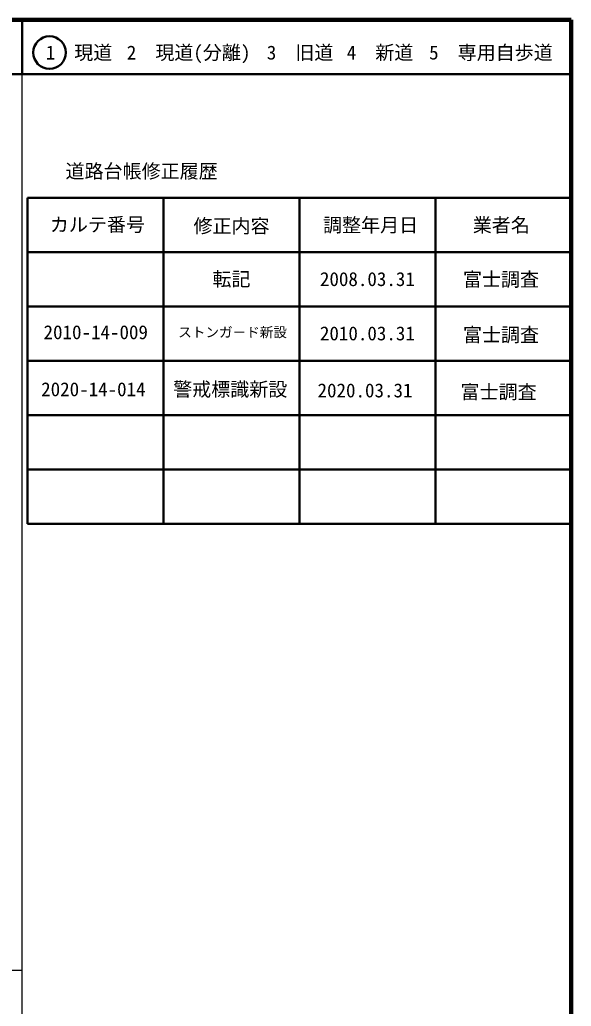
# Model space of a CAD drawing. Units: millimetres on the paper, enlarged 1000 times. Extents: x 40000 to 680000, y 20000 to 380000.
# Drawn here: x 578553 to 680000, y 198357 to 380000 of the extents above; entities that cross this region are included whole.
import ezdxf
from ezdxf.enums import TextEntityAlignment as Align

# ---------------------------------------------------------------- set-up
doc = ezdxf.new("R2010")
doc.units = ezdxf.units.MM
doc.header["$LTSCALE"] = 1000
for name, color, linetype, lineweight in [('M-TTL', 7, 'Continuous', 13), ('M-TTL-BAND', 7, 'Continuous', 25), ('M-TTL-FRAM', 7, 'Continuous', 13), ('M-TTL-LINE', 7, 'Continuous', 13), ('M-TTL-TXT', 7, 'Continuous', 13)]:
    doc.layers.add(name, color=color, linetype=linetype, lineweight=lineweight)
doc.styles.add('ＭＳ ゴシック', font='')
doc.styles.get('ＭＳ ゴシック').set_extended_font_data('MS Gothic')

msp = doc.modelspace()

# ---------------------------------------------------------------- linework, layer by layer
at = {"layer": 'M-TTL', "color": 2, "lineweight": 140}
for p, q in [((680000, 380000), (40000, 380000)), ((680000, 20000), (680000, 380000))]:
    msp.add_line(p, q, dxfattribs=at)
at = {"layer": 'M-TTL-BAND'}
for p, q in [((579000, 20000), (579000, 370000)), ((40000, 205000), (579000, 205000))]:
    msp.add_line(p, q, dxfattribs=at)
at = {"layer": 'M-TTL-FRAM', "color": 2, "lineweight": 50}
for p, q in [((580000, 347197), (580000, 287197)), ((580000, 347197), (680000, 347197)), ((580000, 287197), (680000, 287197))]:
    msp.add_line(p, q, dxfattribs=at)
at = {"layer": 'M-TTL-LINE', "lineweight": 50}
for p, q in [((579000, 380000), (579000, 370000)), ((40000, 370000), (680000, 370000)), ((605000, 347197), (605000, 287197)), ((630000, 347197), (630000, 287197)), ((655000, 347197), (655000, 287197)), ((580000, 337197), (680000, 337197)), ((580000, 327197), (680000, 327197)), ((580000, 317197), (680000, 317197)), ((580000, 307197), (680000, 307197)), ((580000, 297197), (680000, 297197))]:
    msp.add_line(p, q, dxfattribs=at)
msp.add_circle((584031, 373958), 3000, dxfattribs=at)

# ---------------------------------------------------------------- texts
at = {"layer": 'M-TTL-TXT', "style": 'ＭＳ ゴシック'}
for s, height, p in [('1\u3000現道', 2566, (589448, 373958)), ('2\u3000現道(分離)', 2566, (609619, 373958)), ('3\u3000旧道', 2566, (630121, 373958)), ('4\u3000新道', 2566, (644824, 373958)), ('5\u3000専用自歩道', 2566, (665228, 373958)), ('道路台帳修正履歴', 2566, (600968, 352113)), ('カルテ番号', 2566, (592839, 342277)), ('修正内容', 2566, (617509, 342023)), ('調整年月日', 2566, (643089, 342197)), ('業者名', 2566, (667134, 342197)), ('転記', 2566, (617500, 332245)), ('2008.03.31', 2566, (642500, 332245)), ('富士調査', 2566, (667077, 332189)), ('2010-14-009', 2566, (592535, 322461)), ('ストンガ－ド新設', 1833, (617708, 322461)), ('2010.03.31', 2566, (642500, 322252)), ('2010.03.31', 2566, (642500, 322252)), ('富士調査', 2566, (667077, 321987)), ('2020-14-014', 2566, (592097, 311959)), ('警戒標識新設', 2566, (617271, 311959)), ('2020.03.31', 2566, (642062, 311750)), ('富士調査', 2566, (666639, 311485))]:
    msp.add_text(s, height=height, dxfattribs=at).set_placement(p, align=Align.MIDDLE_CENTER)

doc.saveas('drawing.dxf')
